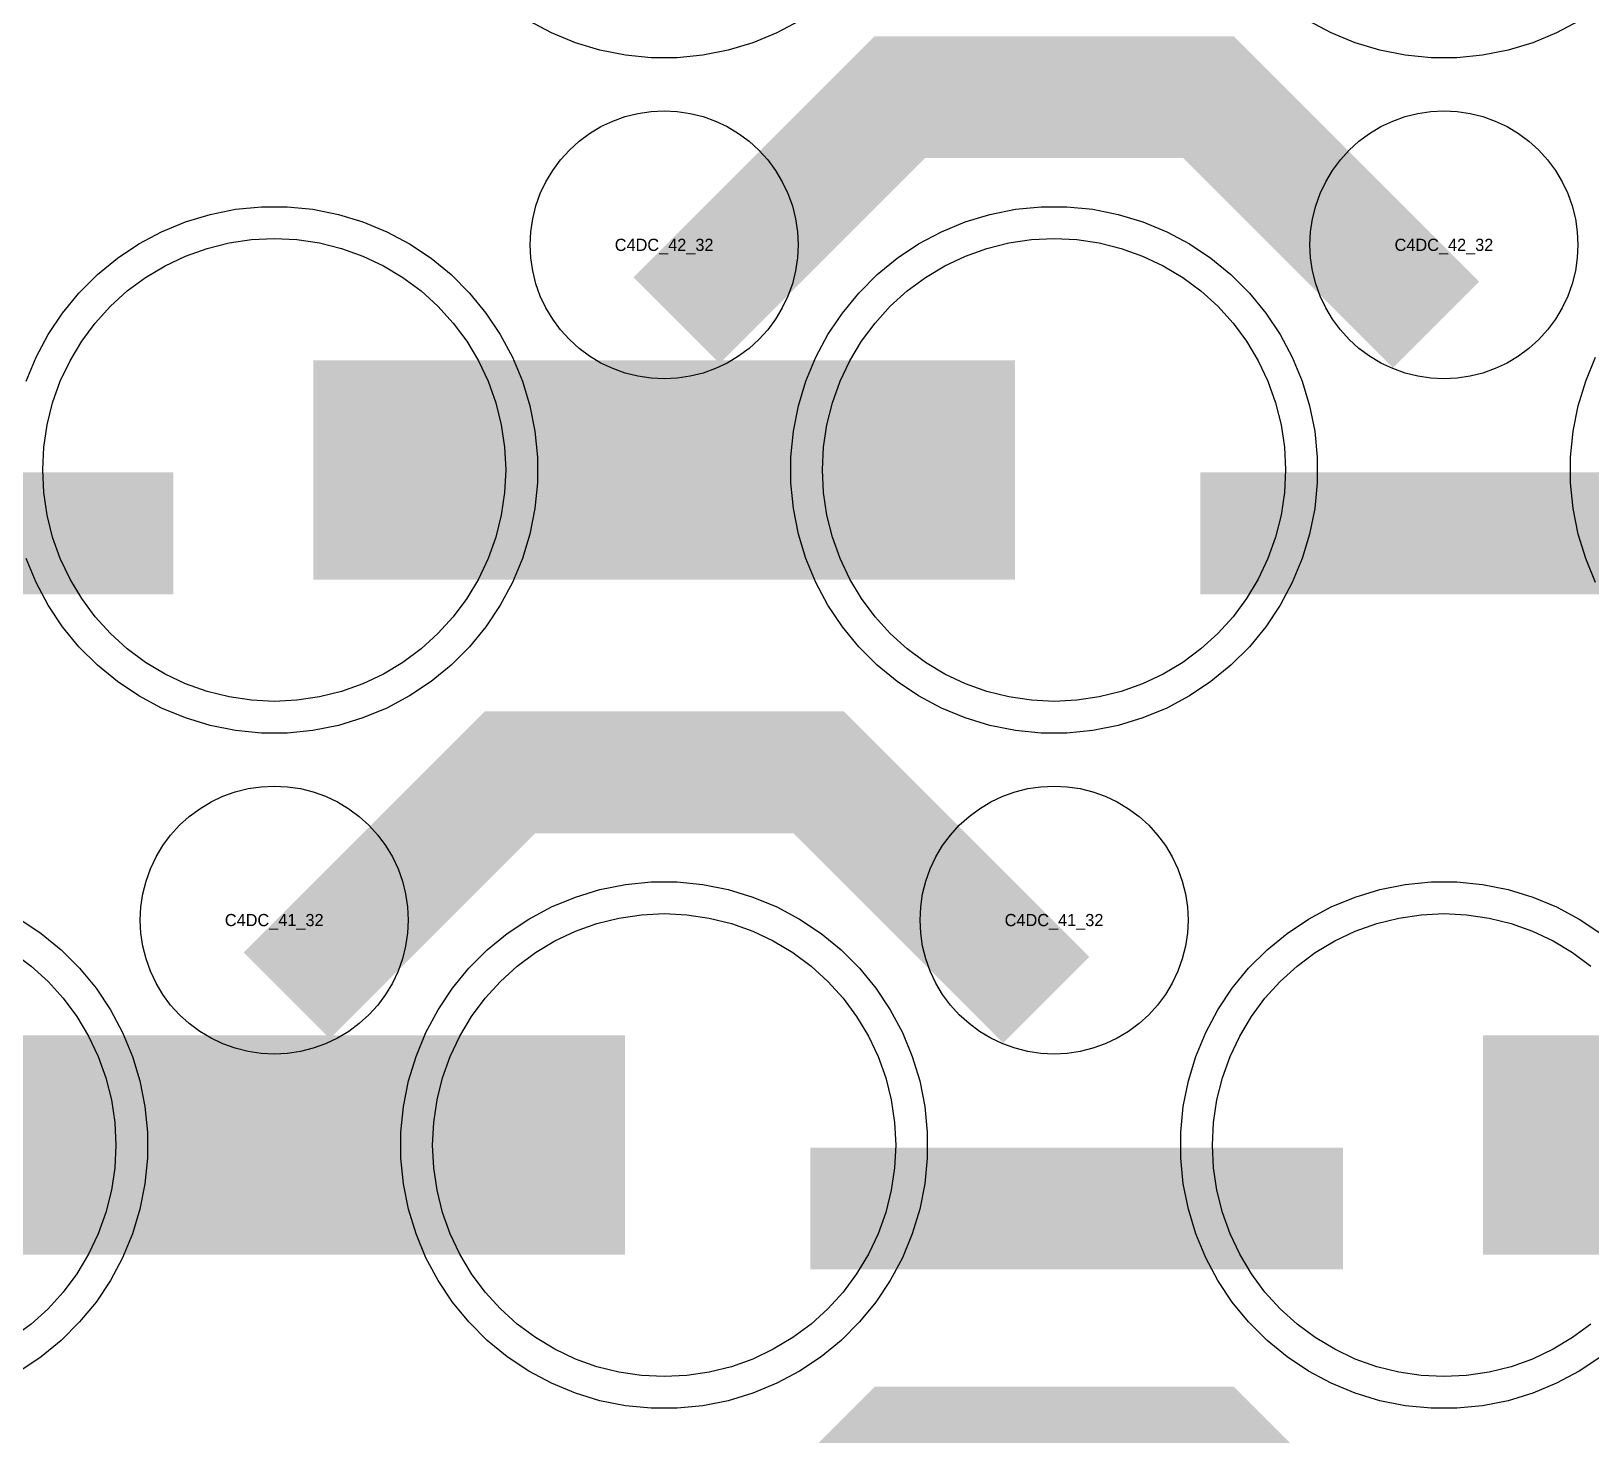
# Model space of a CAD drawing. Extents: x -11880 to 11880, y -14992 to 14992.
# Drawn here: x -1809.9 to -1489.9, y -9217.9 to -8929.8 of the extents above; entities that cross this region are included whole.
import ezdxf
from ezdxf.enums import TextEntityAlignment as Align

# ---------------------------------------------------------------- set-up
doc = ezdxf.new("R2010")
doc.units = 0
doc.header["$MEASUREMENT"] = 0
for name, color, linetype in [('GDS_775_DT_237', 138, 'CONTINUOUS'), ('RDL1_FS', 34, 'CONTINUOUS'), ('RDL_BS', 160, 'CONTINUOUS')]:
    doc.layers.add(name, color=color, linetype=linetype)

msp = doc.modelspace()

# ---------------------------------------------------------------- linework, layer by layer
at = {"layer": 'RDL1_FS'}
for points in [[(-1760, -9067.384), (-1764.657, -9067.155), (-1769.268, -9066.471), (-1773.791, -9065.339), (-1778.181, -9063.767), (-1782.395, -9061.775), (-1786.395, -9059.377), (-1790.14, -9056.599), (-1793.594, -9053.469), (-1796.724, -9050.015), (-1799.502, -9046.27), (-1801.9, -9042.27), (-1803.892, -9038.056), (-1805.464, -9033.666), (-1806.596, -9029.143), (-1807.28, -9024.532), (-1807.509, -9019.875), (-1807.28, -9015.218), (-1806.596, -9010.607), (-1805.464, -9006.084), (-1803.892, -9001.694), (-1801.9, -8997.48), (-1799.502, -8993.48), (-1796.724, -8989.735), (-1793.594, -8986.281), (-1790.14, -8983.151), (-1786.395, -8980.373), (-1782.395, -8977.975), (-1778.181, -8975.983), (-1773.791, -8974.411), (-1769.268, -8973.279), (-1764.657, -8972.595), (-1760, -8972.366), (-1755.343, -8972.595), (-1750.732, -8973.279), (-1746.209, -8974.411), (-1741.819, -8975.983), (-1737.605, -8977.975), (-1733.605, -8980.373), (-1729.86, -8983.151), (-1726.406, -8986.281), (-1723.276, -8989.735), (-1720.498, -8993.48), (-1718.1, -8997.48), (-1716.108, -9001.694), (-1714.536, -9006.084), (-1713.404, -9010.607), (-1712.72, -9015.218), (-1712.491, -9019.875), (-1712.72, -9024.532), (-1713.404, -9029.143), (-1714.536, -9033.666), (-1716.108, -9038.056), (-1718.1, -9042.27), (-1720.498, -9046.27), (-1723.276, -9050.015), (-1726.406, -9053.469), (-1729.86, -9056.599), (-1733.605, -9059.377), (-1737.605, -9061.775), (-1741.819, -9063.767), (-1746.209, -9065.339), (-1750.732, -9066.471), (-1755.343, -9067.155)], [(-1600, -9067.384), (-1604.657, -9067.155), (-1609.268, -9066.471), (-1613.791, -9065.339), (-1618.181, -9063.767), (-1622.395, -9061.775), (-1626.395, -9059.377), (-1630.14, -9056.599), (-1633.594, -9053.469), (-1636.724, -9050.015), (-1639.502, -9046.27), (-1641.9, -9042.27), (-1643.892, -9038.056), (-1645.464, -9033.666), (-1646.596, -9029.143), (-1647.28, -9024.532), (-1647.509, -9019.875), (-1647.28, -9015.218), (-1646.596, -9010.607), (-1645.464, -9006.084), (-1643.892, -9001.694), (-1641.9, -8997.48), (-1639.502, -8993.48), (-1636.724, -8989.735), (-1633.594, -8986.281), (-1630.14, -8983.151), (-1626.395, -8980.373), (-1622.395, -8977.975), (-1618.181, -8975.983), (-1613.791, -8974.411), (-1609.268, -8973.279), (-1604.657, -8972.595), (-1600, -8972.366), (-1595.343, -8972.595), (-1590.732, -8973.279), (-1586.209, -8974.411), (-1581.819, -8975.983), (-1577.605, -8977.975), (-1573.605, -8980.373), (-1569.86, -8983.151), (-1566.406, -8986.281), (-1563.276, -8989.735), (-1560.498, -8993.48), (-1558.1, -8997.48), (-1556.108, -9001.694), (-1554.536, -9006.084), (-1553.404, -9010.607), (-1552.72, -9015.218), (-1552.491, -9019.875), (-1552.72, -9024.532), (-1553.404, -9029.143), (-1554.536, -9033.666), (-1556.108, -9038.056), (-1558.1, -9042.27), (-1560.498, -9046.27), (-1563.276, -9050.015), (-1566.406, -9053.469), (-1569.86, -9056.599), (-1573.605, -9059.377), (-1577.605, -9061.775), (-1581.819, -9063.767), (-1586.209, -9065.339), (-1590.732, -9066.471), (-1595.343, -9067.155)], [(-1680, -9205.944), (-1684.657, -9205.715), (-1689.268, -9205.031), (-1693.791, -9203.899), (-1698.181, -9202.327), (-1702.395, -9200.335), (-1706.395, -9197.937), (-1710.14, -9195.159), (-1713.594, -9192.029), (-1716.724, -9188.575), (-1719.502, -9184.83), (-1721.9, -9180.83), (-1723.892, -9176.616), (-1725.464, -9172.226), (-1726.596, -9167.703), (-1727.28, -9163.092), (-1727.509, -9158.435), (-1727.28, -9153.778), (-1726.596, -9149.167), (-1725.464, -9144.644), (-1723.892, -9140.254), (-1721.9, -9136.04), (-1719.502, -9132.04), (-1716.724, -9128.295), (-1713.594, -9124.841), (-1710.14, -9121.711), (-1706.395, -9118.933), (-1702.395, -9116.535), (-1698.181, -9114.543), (-1693.791, -9112.971), (-1689.268, -9111.839), (-1684.657, -9111.155), (-1680, -9110.926), (-1675.343, -9111.155), (-1670.732, -9111.839), (-1666.209, -9112.971), (-1661.819, -9114.543), (-1657.605, -9116.535), (-1653.605, -9118.933), (-1649.86, -9121.711), (-1646.406, -9124.841), (-1643.276, -9128.295), (-1640.498, -9132.04), (-1638.1, -9136.04), (-1636.108, -9140.254), (-1634.536, -9144.644), (-1633.404, -9149.167), (-1632.72, -9153.778), (-1632.491, -9158.435), (-1632.72, -9163.092), (-1633.404, -9167.703), (-1634.536, -9172.226), (-1636.108, -9176.616), (-1638.1, -9180.83), (-1640.498, -9184.83), (-1643.276, -9188.575), (-1646.406, -9192.029), (-1649.86, -9195.159), (-1653.605, -9197.937), (-1657.605, -9200.335), (-1661.819, -9202.327), (-1666.209, -9203.899), (-1670.732, -9205.031), (-1675.343, -9205.715)]]:
    msp.add_lwpolyline(points, close=True, dxfattribs=at)
for points in [[(-1751.998, -9019.875, 45, 45, 0), (-1679.998, -9019.875, 45, 45, 0)], [(-1679.998, -9019.875, 45, 45, 0), (-1607.998, -9019.875, 45, 45, 0)], [(-1831.998, -9158.435, 45, 45, 0), (-1759.998, -9158.435, 45, 45, 0)], [(-1759.998, -9158.435, 45, 45, 0), (-1687.998, -9158.435, 45, 45, 0)], [(-1511.998, -9158.435, 45, 45, 0), (-1439.998, -9158.435, 45, 45, 0)]]:
    msp.add_lwpolyline(points, format="xyseb", dxfattribs=at)
for points in [[(-1489.86, -9195.159), (-1493.605, -9197.937), (-1497.605, -9200.335), (-1501.819, -9202.327), (-1506.209, -9203.899), (-1510.732, -9205.031), (-1515.343, -9205.715), (-1520, -9205.944), (-1524.657, -9205.715), (-1529.268, -9205.031), (-1533.791, -9203.899), (-1538.181, -9202.327), (-1542.395, -9200.335), (-1546.395, -9197.937), (-1550.14, -9195.159), (-1553.594, -9192.029), (-1556.724, -9188.575), (-1559.502, -9184.83), (-1561.9, -9180.83), (-1563.892, -9176.616), (-1565.464, -9172.226), (-1566.596, -9167.703), (-1567.28, -9163.092), (-1567.509, -9158.435), (-1567.28, -9153.778), (-1566.596, -9149.167), (-1565.464, -9144.644), (-1563.892, -9140.254), (-1561.9, -9136.04), (-1559.502, -9132.04), (-1556.724, -9128.295), (-1553.594, -9124.841), (-1550.14, -9121.711), (-1546.395, -9118.933), (-1542.395, -9116.535), (-1538.181, -9114.543), (-1533.791, -9112.971), (-1529.268, -9111.839), (-1524.657, -9111.155), (-1520, -9110.926), (-1515.343, -9111.155), (-1510.732, -9111.839), (-1506.209, -9112.971), (-1501.819, -9114.543), (-1497.605, -9116.535), (-1493.605, -9118.933), (-1489.86, -9121.711)], [(-1813.605, -9118.933), (-1809.86, -9121.711), (-1806.406, -9124.841), (-1803.276, -9128.295), (-1800.498, -9132.04), (-1798.1, -9136.04), (-1796.108, -9140.254), (-1794.536, -9144.644), (-1793.404, -9149.167), (-1792.72, -9153.778), (-1792.491, -9158.435), (-1792.72, -9163.092), (-1793.404, -9167.703), (-1794.536, -9172.226), (-1796.108, -9176.616), (-1798.1, -9180.83), (-1800.498, -9184.83), (-1803.276, -9188.575), (-1806.406, -9192.029), (-1809.86, -9195.159), (-1813.605, -9197.937)]]:
    msp.add_lwpolyline(points, dxfattribs=at)
at = {"layer": 'RDL_BS'}
for points in [[(-1652.223, -8927.693), (-1656.885, -8930.185), (-1661.795, -8932.216), (-1666.835, -8933.747), (-1672.062, -8934.793), (-1677.356, -8935.31), (-1682.644, -8935.31), (-1687.938, -8934.793), (-1693.165, -8933.747), (-1698.205, -8932.216), (-1703.115, -8930.185), (-1707.777, -8927.693)], [(-1492.223, -8927.693), (-1496.885, -8930.185), (-1501.795, -8932.216), (-1506.835, -8933.747), (-1512.062, -8934.793), (-1517.356, -8935.31), (-1522.644, -8935.31), (-1527.938, -8934.793), (-1533.165, -8933.747), (-1538.205, -8932.216), (-1543.115, -8930.185), (-1547.777, -8927.693)], [(-1810.906, -9001.67), (-1808.875, -8996.76), (-1806.383, -8992.098), (-1803.436, -8987.684), (-1800.074, -8983.583), (-1796.292, -8979.801), (-1792.191, -8976.439), (-1787.777, -8973.492), (-1783.115, -8971), (-1778.205, -8968.969), (-1773.165, -8967.438), (-1767.938, -8966.392), (-1762.644, -8965.875), (-1757.356, -8965.875), (-1752.062, -8966.392), (-1746.835, -8967.438), (-1741.795, -8968.969), (-1736.885, -8971), (-1732.223, -8973.492), (-1727.809, -8976.439), (-1723.708, -8979.801), (-1719.926, -8983.583), (-1716.564, -8987.684), (-1713.617, -8992.098), (-1711.125, -8996.76), (-1709.094, -9001.67), (-1707.563, -9006.71), (-1706.517, -9011.937), (-1706, -9017.231), (-1706, -9022.519), (-1706.517, -9027.813), (-1707.563, -9033.04), (-1709.094, -9038.08), (-1711.125, -9042.99), (-1713.617, -9047.652), (-1716.564, -9052.066), (-1719.926, -9056.167), (-1723.708, -9059.949), (-1727.809, -9063.311), (-1732.223, -9066.258), (-1736.885, -9068.75), (-1741.795, -9070.781), (-1746.835, -9072.312), (-1752.062, -9073.358), (-1757.356, -9073.875), (-1762.644, -9073.875), (-1767.938, -9073.358), (-1773.165, -9072.312), (-1778.205, -9070.781), (-1783.115, -9068.75), (-1787.777, -9066.258), (-1792.191, -9063.311), (-1796.292, -9059.949), (-1800.074, -9056.167), (-1803.436, -9052.066), (-1806.383, -9047.652), (-1808.875, -9042.99), (-1810.906, -9038.08)], [(-1488.875, -9042.99), (-1490.906, -9038.08), (-1492.437, -9033.04), (-1493.483, -9027.813), (-1494, -9022.519), (-1494, -9017.231), (-1493.483, -9011.937), (-1492.437, -9006.71), (-1490.906, -9001.67), (-1488.875, -8996.76)], [(-1487.809, -9201.871), (-1492.223, -9204.818), (-1496.885, -9207.31), (-1501.795, -9209.341), (-1506.835, -9210.872), (-1512.062, -9211.918), (-1517.356, -9212.435), (-1522.644, -9212.435), (-1527.938, -9211.918), (-1533.165, -9210.872), (-1538.205, -9209.341), (-1543.115, -9207.31), (-1547.777, -9204.818), (-1552.191, -9201.871), (-1556.292, -9198.509), (-1560.074, -9194.727), (-1563.436, -9190.626), (-1566.383, -9186.212), (-1568.875, -9181.55), (-1570.906, -9176.64), (-1572.437, -9171.6), (-1573.483, -9166.373), (-1574, -9161.079), (-1574, -9155.791), (-1573.483, -9150.497), (-1572.437, -9145.27), (-1570.906, -9140.23), (-1568.875, -9135.32), (-1566.383, -9130.658), (-1563.436, -9126.244), (-1560.074, -9122.143), (-1556.292, -9118.361), (-1552.191, -9114.999), (-1547.777, -9112.052), (-1543.115, -9109.56), (-1538.205, -9107.529), (-1533.165, -9105.998), (-1527.938, -9104.952), (-1522.644, -9104.435), (-1517.356, -9104.435), (-1512.062, -9104.952), (-1506.835, -9105.998), (-1501.795, -9107.529), (-1496.885, -9109.56), (-1492.223, -9112.052), (-1487.809, -9114.999)], [(-1812.223, -9112.052), (-1807.809, -9114.999), (-1803.708, -9118.361), (-1799.926, -9122.143), (-1796.564, -9126.244), (-1793.617, -9130.658), (-1791.125, -9135.32), (-1789.094, -9140.23), (-1787.563, -9145.27), (-1786.517, -9150.497), (-1786, -9155.791), (-1786, -9161.079), (-1786.517, -9166.373), (-1787.563, -9171.6), (-1789.094, -9176.64), (-1791.125, -9181.55), (-1793.617, -9186.212), (-1796.564, -9190.626), (-1799.926, -9194.727), (-1803.708, -9198.509), (-1807.809, -9201.871), (-1812.223, -9204.818)]]:
    msp.add_lwpolyline(points, dxfattribs=at)
for points in [[(-1677.438, -8989.189, 25, 25, 0), (-1631.623, -8943.374, 25, 25, 0), (-1598.07, -8943.374, 25, 25, 0)], [(-1521.599, -8990.088, 25, 25, 0), (-1568.313, -8943.374, 25, 25, 0), (-1598.071, -8943.374, 25, 25, 0)], [(-1889.984, -9032.888, 25, 25, 0), (-1780.719, -9032.888, 25, 25, 0)], [(-1569.984, -9032.888, 25, 25, 0), (-1460.719, -9032.888, 25, 25, 0)], [(-1757.438, -9127.749, 25, 25, 0), (-1711.623, -9081.934, 25, 25, 0), (-1678.07, -9081.934, 25, 25, 0)], [(-1601.599, -9128.648, 25, 25, 0), (-1648.313, -9081.934, 25, 25, 0), (-1678.071, -9081.934, 25, 25, 0)], [(-1649.984, -9171.448, 25, 25, 0), (-1540.719, -9171.448, 25, 25, 0)], [(-1677.438, -9266.314, 25, 25, 0), (-1631.623, -9220.499, 25, 25, 0), (-1598.07, -9220.499, 25, 25, 0)], [(-1521.599, -9267.213, 25, 25, 0), (-1568.313, -9220.499, 25, 25, 0), (-1598.071, -9220.499, 25, 25, 0)]]:
    msp.add_lwpolyline(points, format="xyseb", dxfattribs=at)
for points in [[(-1680, -9001.181), (-1682.693, -9001.049), (-1685.365, -9000.653), (-1687.984, -8999.996), (-1690.519, -8999.089), (-1692.956, -8997.937), (-1695.28, -8996.544), (-1697.443, -8994.941), (-1699.442, -8993.129), (-1701.254, -8991.13), (-1702.857, -8988.967), (-1704.25, -8986.643), (-1705.402, -8984.206), (-1706.309, -8981.671), (-1706.966, -8979.052), (-1707.362, -8976.38), (-1707.494, -8973.687), (-1707.362, -8970.994), (-1706.966, -8968.322), (-1706.309, -8965.703), (-1705.402, -8963.168), (-1704.25, -8960.731), (-1702.857, -8958.407), (-1701.254, -8956.244), (-1699.442, -8954.245), (-1697.443, -8952.433), (-1695.28, -8950.83), (-1692.956, -8949.437), (-1690.519, -8948.285), (-1687.984, -8947.378), (-1685.365, -8946.721), (-1682.693, -8946.325), (-1680, -8946.193), (-1677.307, -8946.325), (-1674.635, -8946.721), (-1672.016, -8947.378), (-1669.481, -8948.285), (-1667.044, -8949.437), (-1664.72, -8950.83), (-1662.557, -8952.433), (-1660.558, -8954.245), (-1658.746, -8956.244), (-1657.143, -8958.407), (-1655.75, -8960.731), (-1654.598, -8963.168), (-1653.691, -8965.703), (-1653.034, -8968.322), (-1652.638, -8970.994), (-1652.506, -8973.687), (-1652.638, -8976.38), (-1653.034, -8979.052), (-1653.691, -8981.671), (-1654.598, -8984.206), (-1655.75, -8986.643), (-1657.143, -8988.967), (-1658.746, -8991.13), (-1660.558, -8993.129), (-1662.557, -8994.941), (-1664.72, -8996.544), (-1667.044, -8997.937), (-1669.481, -8999.089), (-1672.016, -8999.996), (-1674.635, -9000.653), (-1677.307, -9001.049)], [(-1520, -9001.181), (-1522.693, -9001.049), (-1525.365, -9000.653), (-1527.984, -8999.996), (-1530.519, -8999.089), (-1532.956, -8997.937), (-1535.28, -8996.544), (-1537.443, -8994.941), (-1539.442, -8993.129), (-1541.254, -8991.13), (-1542.857, -8988.967), (-1544.25, -8986.643), (-1545.402, -8984.206), (-1546.309, -8981.671), (-1546.966, -8979.052), (-1547.362, -8976.38), (-1547.494, -8973.687), (-1547.362, -8970.994), (-1546.966, -8968.322), (-1546.309, -8965.703), (-1545.402, -8963.168), (-1544.25, -8960.731), (-1542.857, -8958.407), (-1541.254, -8956.244), (-1539.442, -8954.245), (-1537.443, -8952.433), (-1535.28, -8950.83), (-1532.956, -8949.437), (-1530.519, -8948.285), (-1527.984, -8947.378), (-1525.365, -8946.721), (-1522.693, -8946.325), (-1520, -8946.193), (-1517.307, -8946.325), (-1514.635, -8946.721), (-1512.016, -8947.378), (-1509.481, -8948.285), (-1507.044, -8949.437), (-1504.72, -8950.83), (-1502.557, -8952.433), (-1500.558, -8954.245), (-1498.746, -8956.244), (-1497.143, -8958.407), (-1495.75, -8960.731), (-1494.598, -8963.168), (-1493.691, -8965.703), (-1493.034, -8968.322), (-1492.638, -8970.994), (-1492.506, -8973.687), (-1492.638, -8976.38), (-1493.034, -8979.052), (-1493.691, -8981.671), (-1494.598, -8984.206), (-1495.75, -8986.643), (-1497.143, -8988.967), (-1498.746, -8991.13), (-1500.558, -8993.129), (-1502.557, -8994.941), (-1504.72, -8996.544), (-1507.044, -8997.937), (-1509.481, -8999.089), (-1512.016, -8999.996), (-1514.635, -9000.653), (-1517.307, -9001.049)], [(-1602.644, -9073.875), (-1607.938, -9073.358), (-1613.165, -9072.312), (-1618.205, -9070.781), (-1623.115, -9068.75), (-1627.777, -9066.258), (-1632.191, -9063.311), (-1636.292, -9059.949), (-1640.074, -9056.167), (-1643.436, -9052.066), (-1646.383, -9047.652), (-1648.875, -9042.99), (-1650.906, -9038.08), (-1652.437, -9033.04), (-1653.483, -9027.813), (-1654, -9022.519), (-1654, -9017.231), (-1653.483, -9011.937), (-1652.437, -9006.71), (-1650.906, -9001.67), (-1648.875, -8996.76), (-1646.383, -8992.098), (-1643.436, -8987.684), (-1640.074, -8983.583), (-1636.292, -8979.801), (-1632.191, -8976.439), (-1627.777, -8973.492), (-1623.115, -8971), (-1618.205, -8968.969), (-1613.165, -8967.438), (-1607.938, -8966.392), (-1602.644, -8965.875), (-1597.356, -8965.875), (-1592.062, -8966.392), (-1586.835, -8967.438), (-1581.795, -8968.969), (-1576.885, -8971), (-1572.223, -8973.492), (-1567.809, -8976.439), (-1563.708, -8979.801), (-1559.926, -8983.583), (-1556.564, -8987.684), (-1553.617, -8992.098), (-1551.125, -8996.76), (-1549.094, -9001.67), (-1547.563, -9006.71), (-1546.517, -9011.937), (-1546, -9017.231), (-1546, -9022.519), (-1546.517, -9027.813), (-1547.563, -9033.04), (-1549.094, -9038.08), (-1551.125, -9042.99), (-1553.617, -9047.652), (-1556.564, -9052.066), (-1559.926, -9056.167), (-1563.708, -9059.949), (-1567.809, -9063.311), (-1572.223, -9066.258), (-1576.885, -9068.75), (-1581.795, -9070.781), (-1586.835, -9072.312), (-1592.062, -9073.358), (-1597.356, -9073.875)], [(-1760, -9139.741), (-1762.693, -9139.609), (-1765.365, -9139.213), (-1767.984, -9138.556), (-1770.519, -9137.649), (-1772.956, -9136.497), (-1775.28, -9135.104), (-1777.443, -9133.501), (-1779.442, -9131.689), (-1781.254, -9129.69), (-1782.857, -9127.527), (-1784.25, -9125.203), (-1785.402, -9122.766), (-1786.309, -9120.231), (-1786.966, -9117.612), (-1787.362, -9114.94), (-1787.494, -9112.247), (-1787.362, -9109.554), (-1786.966, -9106.882), (-1786.309, -9104.263), (-1785.402, -9101.728), (-1784.25, -9099.291), (-1782.857, -9096.967), (-1781.254, -9094.804), (-1779.442, -9092.805), (-1777.443, -9090.993), (-1775.28, -9089.39), (-1772.956, -9087.997), (-1770.519, -9086.845), (-1767.984, -9085.938), (-1765.365, -9085.281), (-1762.693, -9084.885), (-1760, -9084.753), (-1757.307, -9084.885), (-1754.635, -9085.281), (-1752.016, -9085.938), (-1749.481, -9086.845), (-1747.044, -9087.997), (-1744.72, -9089.39), (-1742.557, -9090.993), (-1740.558, -9092.805), (-1738.746, -9094.804), (-1737.143, -9096.967), (-1735.75, -9099.291), (-1734.598, -9101.728), (-1733.691, -9104.263), (-1733.034, -9106.882), (-1732.638, -9109.554), (-1732.506, -9112.247), (-1732.638, -9114.94), (-1733.034, -9117.612), (-1733.691, -9120.231), (-1734.598, -9122.766), (-1735.75, -9125.203), (-1737.143, -9127.527), (-1738.746, -9129.69), (-1740.558, -9131.689), (-1742.557, -9133.501), (-1744.72, -9135.104), (-1747.044, -9136.497), (-1749.481, -9137.649), (-1752.016, -9138.556), (-1754.635, -9139.213), (-1757.307, -9139.609)], [(-1600, -9139.741), (-1602.693, -9139.609), (-1605.365, -9139.213), (-1607.984, -9138.556), (-1610.519, -9137.649), (-1612.956, -9136.497), (-1615.28, -9135.104), (-1617.443, -9133.501), (-1619.442, -9131.689), (-1621.254, -9129.69), (-1622.857, -9127.527), (-1624.25, -9125.203), (-1625.402, -9122.766), (-1626.309, -9120.231), (-1626.966, -9117.612), (-1627.362, -9114.94), (-1627.494, -9112.247), (-1627.362, -9109.554), (-1626.966, -9106.882), (-1626.309, -9104.263), (-1625.402, -9101.728), (-1624.25, -9099.291), (-1622.857, -9096.967), (-1621.254, -9094.804), (-1619.442, -9092.805), (-1617.443, -9090.993), (-1615.28, -9089.39), (-1612.956, -9087.997), (-1610.519, -9086.845), (-1607.984, -9085.938), (-1605.365, -9085.281), (-1602.693, -9084.885), (-1600, -9084.753), (-1597.307, -9084.885), (-1594.635, -9085.281), (-1592.016, -9085.938), (-1589.481, -9086.845), (-1587.044, -9087.997), (-1584.72, -9089.39), (-1582.557, -9090.993), (-1580.558, -9092.805), (-1578.746, -9094.804), (-1577.143, -9096.967), (-1575.75, -9099.291), (-1574.598, -9101.728), (-1573.691, -9104.263), (-1573.034, -9106.882), (-1572.638, -9109.554), (-1572.506, -9112.247), (-1572.638, -9114.94), (-1573.034, -9117.612), (-1573.691, -9120.231), (-1574.598, -9122.766), (-1575.75, -9125.203), (-1577.143, -9127.527), (-1578.746, -9129.69), (-1580.558, -9131.689), (-1582.557, -9133.501), (-1584.72, -9135.104), (-1587.044, -9136.497), (-1589.481, -9137.649), (-1592.016, -9138.556), (-1594.635, -9139.213), (-1597.307, -9139.609)], [(-1682.644, -9212.435), (-1687.938, -9211.918), (-1693.165, -9210.872), (-1698.205, -9209.341), (-1703.115, -9207.31), (-1707.777, -9204.818), (-1712.191, -9201.871), (-1716.292, -9198.509), (-1720.074, -9194.727), (-1723.436, -9190.626), (-1726.383, -9186.212), (-1728.875, -9181.55), (-1730.906, -9176.64), (-1732.437, -9171.6), (-1733.483, -9166.373), (-1734, -9161.079), (-1734, -9155.791), (-1733.483, -9150.497), (-1732.437, -9145.27), (-1730.906, -9140.23), (-1728.875, -9135.32), (-1726.383, -9130.658), (-1723.436, -9126.244), (-1720.074, -9122.143), (-1716.292, -9118.361), (-1712.191, -9114.999), (-1707.777, -9112.052), (-1703.115, -9109.56), (-1698.205, -9107.529), (-1693.165, -9105.998), (-1687.938, -9104.952), (-1682.644, -9104.435), (-1677.356, -9104.435), (-1672.062, -9104.952), (-1666.835, -9105.998), (-1661.795, -9107.529), (-1656.885, -9109.56), (-1652.223, -9112.052), (-1647.809, -9114.999), (-1643.708, -9118.361), (-1639.926, -9122.143), (-1636.564, -9126.244), (-1633.617, -9130.658), (-1631.125, -9135.32), (-1629.094, -9140.23), (-1627.563, -9145.27), (-1626.517, -9150.497), (-1626, -9155.791), (-1626, -9161.079), (-1626.517, -9166.373), (-1627.563, -9171.6), (-1629.094, -9176.64), (-1631.125, -9181.55), (-1633.617, -9186.212), (-1636.564, -9190.626), (-1639.926, -9194.727), (-1643.708, -9198.509), (-1647.809, -9201.871), (-1652.223, -9204.818), (-1656.885, -9207.31), (-1661.795, -9209.341), (-1666.835, -9210.872), (-1672.062, -9211.918), (-1677.356, -9212.435)]]:
    msp.add_lwpolyline(points, close=True, dxfattribs=at)

# ---------------------------------------------------------------- texts
at = {"layer": 'GDS_775_DT_237'}
for s, p in [('C4DC_42_32', (-1680, -8973.687)), ('C4DC_42_32', (-1680, -8973.687)), ('C4DC_42_32', (-1520, -8973.687)), ('C4DC_42_32', (-1520, -8973.687)), ('C4DC_41_32', (-1760, -9112.247)), ('C4DC_41_32', (-1760, -9112.247)), ('C4DC_41_32', (-1600, -9112.247)), ('C4DC_41_32', (-1600, -9112.247))]:
    msp.add_text(s, height=2.5, dxfattribs=at).set_placement(p, align=Align.MIDDLE_CENTER)

doc.saveas('drawing.dxf')
